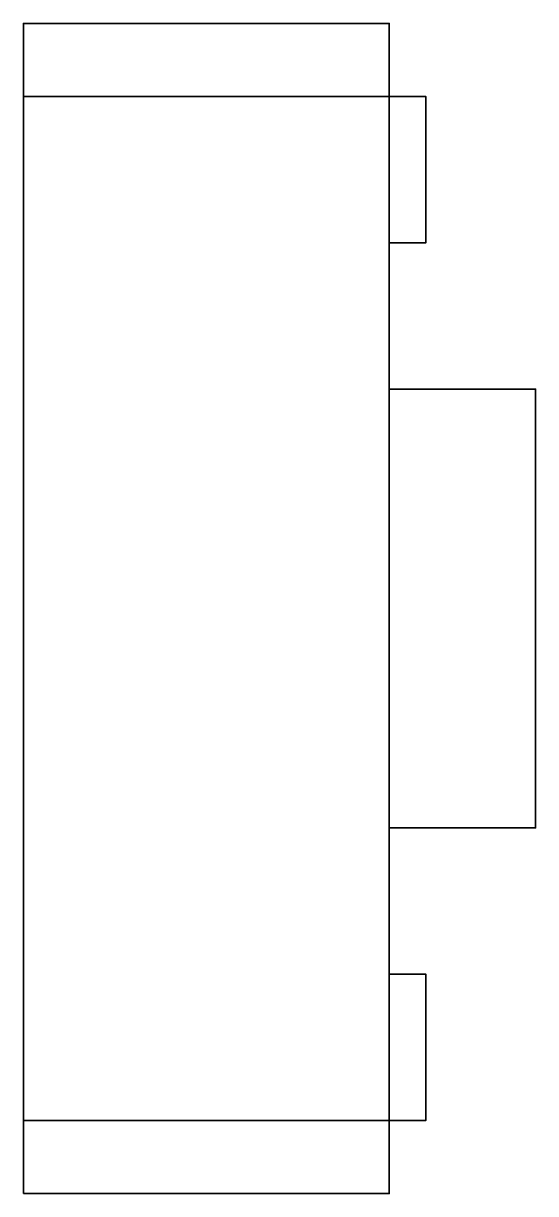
# Model space of a CAD drawing. Header units: centimetres. Extents: x -11.22 to -9.71, y -15.25 to -13.64.
# Drawn here: x -10.625 to -10.275, y -15.25 to -14.45 of the extents above; entities that cross this region are included whole.
import ezdxf

# ---------------------------------------------------------------- set-up
doc = ezdxf.new("R2010")
doc.units = ezdxf.units.CM
doc.header["$MEASUREMENT"] = 0
doc.layers.add('Layer 1', color=7, linetype='Continuous')

msp = doc.modelspace()

# ---------------------------------------------------------------- linework, layer by layer
at = {"layer": 'Layer 1', "color": 7, "lineweight": 35}
for points in [[(-10.625, -15.25), (-10.625, -15.25), (-10.625, -14.45), (-10.625, -14.45), (-10.625, -14.45), (-10.625, -14.45), (-10.375, -14.45), (-10.375, -14.45), (-10.375, -14.45), (-10.375, -14.45), (-10.375, -15.25), (-10.375, -15.25), (-10.375, -15.25), (-10.375, -15.25), (-10.625, -15.25), (-10.625, -15.25)], [(-10.625, -15.2), (-10.625, -15.2), (-10.625, -14.5), (-10.625, -14.5), (-10.625, -14.5), (-10.625, -14.5), (-10.375, -14.5), (-10.375, -14.5), (-10.375, -14.5), (-10.375, -14.5), (-10.375, -15.2), (-10.375, -15.2), (-10.375, -15.2), (-10.375, -15.2), (-10.625, -15.2), (-10.625, -15.2)], [(-10.625, -15.2), (-10.625, -15.2), (-10.625, -14.5), (-10.625, -14.5), (-10.625, -14.5), (-10.625, -14.5), (-10.375, -14.5), (-10.375, -14.5), (-10.375, -14.5), (-10.375, -14.5), (-10.375, -15.2), (-10.375, -15.2), (-10.375, -15.2), (-10.375, -15.2), (-10.625, -15.2), (-10.625, -15.2)], [(-10.625, -15.2), (-10.625, -15.2), (-10.625, -14.5), (-10.625, -14.5), (-10.625, -14.5), (-10.625, -14.5), (-10.375, -14.5), (-10.375, -14.5), (-10.375, -14.5), (-10.375, -14.5), (-10.375, -15.2), (-10.375, -15.2), (-10.375, -15.2), (-10.375, -15.2), (-10.625, -15.2), (-10.625, -15.2)], [(-10.375, -14.6), (-10.375, -14.6), (-10.375, -14.5), (-10.375, -14.5), (-10.375, -14.5), (-10.375, -14.5), (-10.35, -14.5), (-10.35, -14.5), (-10.35, -14.5), (-10.35, -14.5), (-10.35, -14.6), (-10.35, -14.6), (-10.35, -14.6), (-10.35, -14.6), (-10.375, -14.6), (-10.375, -14.6)], [(-10.375, -15), (-10.375, -15), (-10.375, -14.7), (-10.375, -14.7), (-10.375, -14.7), (-10.375, -14.7), (-10.275, -14.7), (-10.275, -14.7), (-10.275, -14.7), (-10.275, -14.7), (-10.275, -15), (-10.275, -15), (-10.275, -15), (-10.275, -15), (-10.375, -15), (-10.375, -15)], [(-10.375, -15.2), (-10.375, -15.2), (-10.375, -15.1), (-10.375, -15.1), (-10.375, -15.1), (-10.375, -15.1), (-10.35, -15.1), (-10.35, -15.1), (-10.35, -15.1), (-10.35, -15.1), (-10.35, -15.2), (-10.35, -15.2), (-10.35, -15.2), (-10.35, -15.2), (-10.375, -15.2), (-10.375, -15.2)]]:
    msp.add_open_spline(points, degree=3, knots=[0, 0, 0, 0, 0.25, 0.25, 0.25, 0.25, 0.5, 0.5, 0.5, 0.5, 0.75, 0.75, 0.75, 0.75, 1, 1, 1, 1], dxfattribs=at)

doc.saveas('drawing.dxf')
